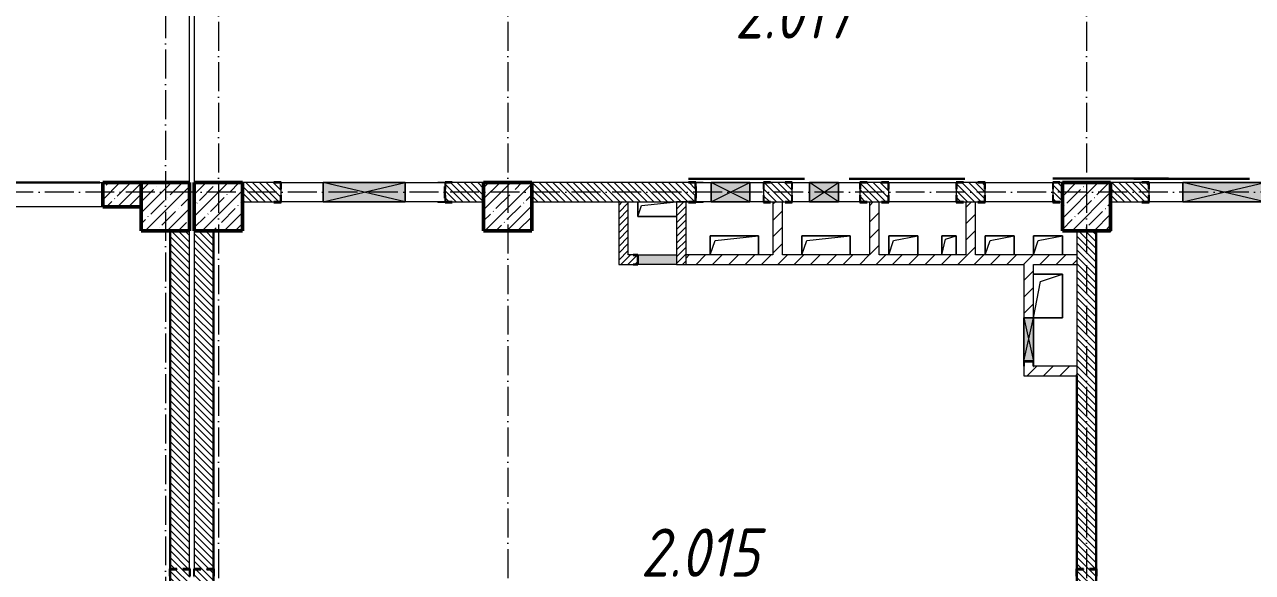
# Model space of a CAD drawing. Header units: millimetres. Extents: x -213536 to 1564669, y -45299 to 942238.
# Drawn here: x 587773 to 600504, y 630688 to 636361 of the extents above; entities that cross this region are included whole.
import ezdxf

# ---------------------------------------------------------------- set-up
doc = ezdxf.new("R2010")
doc.units = ezdxf.units.MM
doc.linetypes.add('50_200_ШТРИХ_1Т_ш5_п1_п1_', pattern=[700, 500, -100, 0, -100])
for name, color, linetype, lineweight in [('2.4) ПГП вычит ЖБбалки 0.4 м -', 24, 'Continuous', 30), ('3.1) ЖБ окна 1.2 м', 102, 'Continuous', 30), ('5) Швы', 2, 'Continuous', 30), ('A-DETL-GENF-OTLN', 7, 'Continuous', 9), ('A-FLOR-____-OTLN', 7, 'Continuous', 9), ('A-GENM-____-MCUT', 7, 'Continuous', 25), ('A-GENM-____-OTLN', 7, 'Continuous', 9), ('A-GENM-____-OTLN-1', 7, 'Continuous', 25), ('A-GLAZ-____-OTLN', 7, 'Continuous', 9), ('A-WALL-____-MCUT', 7, 'Continuous', 13), ('A-WALL-____-MCUT-2', 7, 'Continuous', 50), ('A-WALL-____-OTLN', 7, 'Continuous', 9), ('A-WALL-____-PATT-1', 7, 'Continuous', 9), ('A-WALL-FNSH-MCUT-1', 7, 'Continuous', 9), ('I-WALL-____-OTLN', 7, 'Continuous', 9), ('S-COLS-____-MCUT', 7, 'Continuous', 50), ('S-COLS-____-OTLN', 7, 'Continuous', 9), ('S-GRID-____-OTLN-1', 7, '50_200_ШТРИХ_1Т_ш5_п1_п1_', 9), ('Марки помещений', 7, 'Continuous', 9)]:
    doc.layers.add(name, color=color, linetype=linetype, lineweight=lineweight)
doc.styles.add('ISOCPEUR_I_2', font='isocpeui.ttf', dxfattribs={"width": 0.85, "height": 2.3})
pattern_1 = [(135, (544282.637, 571544.04), (-35.35534, -35.35534), [])]
pattern_2 = [(45, (544282.64, 571544.04), (-84.85281, 84.85281), [])]
pattern_3 = [(45, (544282.637, 571544.04), (-35.35534, 35.35534), [])]

# ---------------------------------------------------------------- blocks, each defined once
blk = doc.blocks.new('BSC_Колонна _Прямоугольная - 500х500-V16-АР1_План отверстий 2 этажа в осях 1-64_Ю-ЯЯ')
at = {"layer": 'S-COLS-____-OTLN'}
h = blk.add_hatch(dxfattribs=at)
h.set_pattern_fill('FP_25', color=256, style=0, pattern_type=2)
h.set_pattern_definition([(45, (-44950, -62931.04), (-114.04925, 114.04925), []), (45, (-44835.95, -62931.04), (-114.04925, 114.04925), [201.613, -40.323, 3.353, -36.97])])
h.paths.add_polyline_path([(-250, -250), (250, -250), (250, 250), (-250, 250)], flags=0)
at = {"layer": 'S-COLS-____-MCUT'}
for p, q in [((250, 250), (-250, 250)), ((-250, 250), (-250, -250)), ((250, -250), (250, 250)), ((-250, -250), (250, -250))]:
    blk.add_line(p, q, dxfattribs=at)
blk = doc.blocks.new('BSC_Колонна _Прямоугольная - 500х500-V18-АР1_План отверстий 2 этажа в осях 1-64_Ю-ЯЯ')
at = {"layer": 'S-COLS-____-OTLN'}
h = blk.add_hatch(dxfattribs=at)
h.set_pattern_fill('FP_27', color=256, style=0, pattern_type=2)
h.set_pattern_definition([(45, (-54500, -62931.04), (-114.04925, 114.04925), []), (45, (-54385.95, -62931.04), (-114.04925, 114.04925), [201.613, -40.323, 3.353, -36.97])])
h.paths.add_polyline_path([(-250, -250), (250, -250), (250, 250), (-250, 250)], flags=0)
at = {"layer": 'S-COLS-____-MCUT'}
for p, q in [((250, 250), (-250, 250)), ((-250, 250), (-250, -250)), ((250, -250), (250, 250)), ((-250, -250), (250, -250))]:
    blk.add_line(p, q, dxfattribs=at)
blk = doc.blocks.new('BSC_Колонна _Прямоугольная - 500х500-V46-АР1_План отверстий 2 этажа в осях 1-64_Ю-ЯЯ')
at = {"layer": 'S-COLS-____-OTLN'}
h = blk.add_hatch(dxfattribs=at)
h.set_pattern_fill('FP_56', color=256, style=0, pattern_type=2)
h.set_pattern_definition([(45, (-48500, -62931.04), (-114.04925, 114.04925), []), (45, (-48385.95, -62931.04), (-114.04925, 114.04925), [201.613, -40.323, 3.353, -36.97])])
h.paths.add_polyline_path([(-250, -250), (250, -250), (250, 250), (-250, 250)], flags=0)
at = {"layer": 'S-COLS-____-MCUT'}
for p, q in [((250, 250), (-250, 250)), ((-250, 250), (-250, -250)), ((250, -250), (250, 250)), ((-250, -250), (250, -250))]:
    blk.add_line(p, q, dxfattribs=at)
blk = doc.blocks.new('BSC_Колонна _Прямоугольная - 500х500-V72-АР1_План отверстий 2 этажа в осях 1-64_Ю-ЯЯ')
at = {"layer": 'S-COLS-____-OTLN'}
h = blk.add_hatch(dxfattribs=at)
h.set_pattern_fill('FP_84', color=256, style=0, pattern_type=2)
h.set_pattern_definition([(45, (-45500, -62931.04), (-114.04925, 114.04925), []), (45, (-45385.95, -62931.04), (-114.04925, 114.04925), [201.613, -40.323, 3.353, -36.97])])
h.paths.add_polyline_path([(-250, -250), (250, -250), (250, 250), (-250, 250)], flags=0)
at = {"layer": 'S-COLS-____-MCUT'}
for p, q in [((250, 250), (-250, 250)), ((-250, 250), (-250, -250)), ((250, -250), (250, 250)), ((-250, -250), (250, -250))]:
    blk.add_line(p, q, dxfattribs=at)
blk = doc.blocks.new('154_Стойка_СКБ_Уголок - СМ-2180_200-28268025-АР1_План отверстий 2 этажа в осях 1-64_Ю-ЯЯ')
at = {"layer": 'A-GENM-____-MCUT'}
for p, q in [((125, 156), (125, 81)), ((200, 156), (125, 156)), ((131, 81), (131, 150)), ((131, 150), (200, 150)), ((200, 150), (200, 156)), ((125, 81), (131, 81)), ((131, 19), (125, 19)), ((125, 19), (125, -56)), ((131, -50), (131, 19)), ((125, -56), (200, -56)), ((200, -50), (131, -50)), ((200, -56), (200, -50))]:
    blk.add_line(p, q, dxfattribs=at)
blk = doc.blocks.new('Стойка_Влож_Полоса боковая - Полоса-28213942-АР1_План отверстий 2 этажа в осях 1-64_Ю-ЯЯ')
at = {"layer": 'A-GENM-____-OTLN'}
for p, q in [((-5, 60), (0, 60)), ((-5, -60), (-5, 60)), ((0, -60), (-5, -60))]:
    blk.add_line(p, q, dxfattribs=at)
blk = doc.blocks.new('Стойка_Влож_Уголок_Опорный - Уголок-28213941-АР1_План отверстий 2 этажа в осях 1-64_Ю-ЯЯ')
at = {"layer": 'A-GENM-____-OTLN'}
for p, q in [((-212, -6), (-212, 0)), ((0, 0), (0, -6)), ((-212, -75), (-212, -6)), ((-212, -6), (-206, -6)), ((-212, -75), (-206, -75)), ((-6, -6), (0, -6)), ((-6, -75), (0, -75)), ((0, -6), (0, -75))]:
    blk.add_line(p, q, dxfattribs=at)
blk = doc.blocks.new('Фахверк_СКБ_Уголок - 200_3960_зеркало-28268689-АР1_План отверстий 2 этажа в осях 1-64_Ю-ЯЯ')
at = {"layer": 'A-GENM-____-MCUT'}
for p, q in [((200, 156), (125, 156)), ((125, 156), (125, 81)), ((131, 81), (131, 150)), ((131, 150), (200, 150)), ((200, 150), (200, 156)), ((125, 81), (131, 81)), ((131, 19), (125, 19)), ((125, 19), (125, -56)), ((131, -50), (131, 19)), ((125, -56), (200, -56)), ((200, -50), (131, -50)), ((200, -56), (200, -50))]:
    blk.add_line(p, q, dxfattribs=at)
blk = doc.blocks.new('Фахверк_СКБ_Уголок - 200_3960-28268576-АР1_План отверстий 2 этажа в осях 1-64_Ю-ЯЯ')
at = {"layer": 'A-GENM-____-MCUT'}
for p, q in [((200, 156), (125, 156)), ((125, 156), (125, 81)), ((131, 81), (131, 150)), ((131, 150), (200, 150)), ((200, 150), (200, 156)), ((125, 81), (131, 81)), ((131, 19), (125, 19)), ((125, 19), (125, -56)), ((131, -50), (131, 19)), ((125, -56), (200, -56)), ((200, -50), (131, -50)), ((200, -56), (200, -50))]:
    blk.add_line(p, q, dxfattribs=at)
blk = doc.blocks.new('154_Стойка_СКБ_Уголок - СМ-2480_200-28346303-АР1_План отверстий 2 этажа в осях 1-64_Ю-ЯЯ')
at = {"layer": 'A-GENM-____-MCUT'}
for p, q in [((125, 156), (125, 81)), ((200, 156), (125, 156)), ((131, 81), (131, 150)), ((131, 150), (200, 150)), ((200, 150), (200, 156)), ((125, 81), (131, 81)), ((131, 19), (125, 19)), ((125, 19), (125, -56)), ((131, -50), (131, 19)), ((125, -56), (200, -56)), ((200, -50), (131, -50)), ((200, -56), (200, -50))]:
    blk.add_line(p, q, dxfattribs=at)
blk = doc.blocks.new('Стойка_Влож_Полоса боковая - Полоса-V150-АР1_План отверстий 2 этажа в осях 1-64_Ю-ЯЯ')
at = {"layer": 'A-GENM-____-OTLN'}
for p, q in [((-5, 60), (0, 60)), ((-5, -60), (-5, 60)), ((0, 31), (0, -31)), ((0, -60), (-5, -60))]:
    blk.add_line(p, q, dxfattribs=at)
blk = doc.blocks.new('Фахверк_СКБ_Уголок - 200_3550-28267367-АР1_План отверстий 2 этажа в осях 1-64_Ю-ЯЯ')
at = {"layer": 'A-GENM-____-MCUT'}
for p, q in [((200, 156), (125, 156)), ((125, 156), (125, 81)), ((131, 81), (131, 150)), ((131, 150), (200, 150)), ((200, 150), (200, 156)), ((125, 81), (131, 81)), ((131, 19), (125, 19)), ((125, 19), (125, -56)), ((131, -50), (131, 19)), ((125, -56), (200, -56)), ((200, -50), (131, -50)), ((200, -56), (200, -50))]:
    blk.add_line(p, q, dxfattribs=at)
blk = doc.blocks.new('AR_Отверстие Ниша - Лючок-32403922-АР1_План отверстий 2 этажа в осях 1-64_Ю-ЯЯ')
at = {"layer": 'A-GLAZ-____-OTLN'}
blk.add_hatch(color=256, dxfattribs=at).paths.add_polyline_path([(-200, 50), (-200, -50), (200, -50), (200, 50)], flags=0)
for p, q in [((-200, 50), (200, 50)), ((-200, -50), (-200, 50)), ((200, -50), (-200, -50))]:
    blk.add_line(p, q, dxfattribs=at)
blk = doc.blocks.new('154_Фахверк_СКБ_Швеллер - Тип_100_3960-28331862-АР1_План отверстий 2 этажа в осях 1-64_Ю-ЯЯ')
at = {"layer": 'A-GENM-____-MCUT'}
for p, q in [((175, 50), (125, 50)), ((125, 50), (125, -50)), ((128, 47), (175, 47)), ((128, -47), (128, 47)), ((175, 47), (175, 50)), ((125, -50), (175, -50)), ((175, -47), (128, -47)), ((175, -50), (175, -47))]:
    blk.add_line(p, q, dxfattribs=at)
blk = doc.blocks.new('AR_Отверстие прямоугольное _в плите_ - AR_Отверстие прямоугольное _в плите_-V152-АР1_План отверстий 2 этажа в осях 1-64_Ю-ЯЯ')
at = {"layer": 'A-GENM-____-OTLN'}
for p, q in [((250, 100), (-250, 100)), ((-250, 100), (-250, -100)), ((-250, -100), (-200, 50)), ((-200, 50), (250, 100)), ((250, -100), (250, 100))]:
    blk.add_line(p, q, dxfattribs=at)
blk = doc.blocks.new('AR_Отверстие прямоугольное _в плите_ - AR_Отверстие прямоугольное _в плите_-30423629-АР1_План отверстий 2 этажа в осях 1-64_Ю-ЯЯ')
at = {"layer": 'A-GENM-____-OTLN'}
for p, q in [((150, 100), (-150, 100)), ((-150, 100), (-150, -100)), ((-150, -100), (-100, 50)), ((-100, 50), (150, 100)), ((150, -100), (150, 100))]:
    blk.add_line(p, q, dxfattribs=at)
blk = doc.blocks.new('AR_Отверстие прямоугольное _в плите_ - AR_Отверстие прямоугольное _в плите_-30423631-АР1_План отверстий 2 этажа в осях 1-64_Ю-ЯЯ')
at = {"layer": 'A-GENM-____-OTLN'}
for p, q in [((75, 100), (-75, 100)), ((-75, 100), (-75, -100)), ((-75, -100), (-37, 63)), ((-37, 63), (75, 100)), ((75, -100), (75, 100))]:
    blk.add_line(p, q, dxfattribs=at)
blk = doc.blocks.new('AR_Отверстие прямоугольное _в плите_ - AR_Отверстие прямоугольное _в плите_-V154-АР1_План отверстий 2 этажа в осях 1-64_Ю-ЯЯ')
at = {"layer": 'A-GENM-____-OTLN'}
for p, q in [((-200, 75), (-200, -75)), ((-200, -75), (-163, 37)), ((-163, 37), (200, 75)), ((-200, -75), (200, -75))]:
    blk.add_line(p, q, dxfattribs=at)
blk = doc.blocks.new('AR_Отверстие прямоугольное _в плите_ - AR_Отверстие прямоугольное _в плите_-30552603-АР1_План отверстий 2 этажа в осях 1-64_Ю-ЯЯ')
at = {"layer": 'A-GENM-____-OTLN'}
for p, q in [((150, 225), (-150, 225)), ((-150, -225), (-75, 150)), ((-75, 150), (150, 225)), ((150, -225), (150, 225)), ((-150, -225), (150, -225))]:
    blk.add_line(p, q, dxfattribs=at)
blk = doc.blocks.new('AR_Отверстие прямоугольное _в стене_ - AR_Отверстие прямоугольное _в стене__ЭОМ-36405773-АР1_План отверстий 2 этажа в осях 1-64_Ю-ЯЯ')
at = {"layer": 'A-GLAZ-____-OTLN'}
blk.add_hatch(color=256, dxfattribs=at).paths.add_polyline_path([(200, 100), (-200, 100), (-200, -100), (200, -100)], flags=0)
at = {"layer": 'A-DETL-GENF-OTLN'}
for p, q in [((-200, -100), (-200, 100)), ((-200, 100), (200, 100)), ((200, 100), (-200, -100)), ((-200, 100), (200, -100)), ((200, 100), (-200, 100)), ((-200, 100), (-200, -100)), ((200, 100), (200, -100)), ((200, -100), (200, 100)), ((200, -100), (-200, -100)), ((-200, -100), (200, -100))]:
    blk.add_line(p, q, dxfattribs=at)
blk = doc.blocks.new('AR_Отверстие прямоугольное _в стене__БезПР - AR_Отверстие прямоугольное _в стене__БезПР-36392850-АР1_План отверстий 2 этажа в осях 1-64_Ю-ЯЯ')
at = {"layer": 'A-GLAZ-____-OTLN'}
blk.add_hatch(color=256, dxfattribs=at).paths.add_polyline_path([(150, 100), (-150, 100), (-150, -100), (150, -100)], flags=0)
at = {"layer": 'A-DETL-GENF-OTLN'}
for p, q in [((-150, -100), (-150, 100)), ((-150, 100), (150, 100)), ((150, 100), (-150, -100)), ((-150, 100), (150, -100)), ((150, 100), (-150, 100)), ((-150, 100), (-150, -100)), ((150, 100), (150, -100)), ((150, -100), (150, 100)), ((150, -100), (-150, -100)), ((-150, -100), (150, -100))]:
    blk.add_line(p, q, dxfattribs=at)
blk = doc.blocks.new('AR_Отверстие прямоугольное _в стене_ - AR_Отверстие прямоугольное _в стене__ОВ-36816157-АР1_План отверстий 2 этажа в осях 1-64_Ю-ЯЯ')
at = {"layer": 'A-GLAZ-____-OTLN'}
blk.add_hatch(color=256, dxfattribs=at).paths.add_polyline_path([(-425, 100), (-425, -100), (425, -100), (425, 100)], flags=0)
at = {"layer": 'A-DETL-GENF-OTLN'}
for p, q in [((-425, -100), (-425, 100)), ((-425, 100), (425, 100)), ((425, 100), (-425, -100)), ((-425, 100), (425, -100)), ((425, 100), (-425, 100)), ((-425, 100), (-425, -100)), ((425, 100), (425, -100)), ((425, -100), (425, 100)), ((425, -100), (-425, -100)), ((-425, -100), (425, -100))]:
    blk.add_line(p, q, dxfattribs=at)
blk = doc.blocks.new('AR_Отверстие прямоугольное _в стене_ - AR_Отверстие прямоугольное _в стене__ОВ-36815583-АР1_План отверстий 2 этажа в осях 1-64_Ю-ЯЯ')
at = {"layer": 'A-GLAZ-____-OTLN'}
blk.add_hatch(color=256, dxfattribs=at).paths.add_polyline_path([(-225, 50), (-225, -50), (225, -50), (225, 50)], flags=0)
at = {"layer": 'A-DETL-GENF-OTLN'}
for p, q in [((-225, 50), (225, 50)), ((225, 50), (-225, -50)), ((-225, 50), (225, -50)), ((225, 50), (-225, 50)), ((225, 50), (225, -50)), ((225, -50), (225, 50)), ((225, -50), (-225, -50)), ((-225, -50), (225, -50))]:
    blk.add_line(p, q, dxfattribs=at)
blk = doc.blocks.new('154_Фахверк_СКБ_Швеллер - Тип_100_3960_зеркало-36793856-АР1_План отверстий 2 этажа в осях 1-64_Ю-ЯЯ')
at = {"layer": 'A-GENM-____-MCUT'}
for p, q in [((175, 50), (125, 50)), ((125, 50), (125, -50)), ((128, 47), (175, 47)), ((128, -47), (128, 47)), ((175, 47), (175, 50)), ((125, -50), (175, -50)), ((175, -47), (128, -47)), ((175, -50), (175, -47))]:
    blk.add_line(p, q, dxfattribs=at)
blk = doc.blocks.new('2этаж')
at = {"layer": 'S-GRID-____-OTLN-1', "color": 251, "ltscale": 0.6, "true_color": 0x636466}
for p, q in [((29908.3, 549908.8), (29908.3, 512083.3)), ((32908.3, 549908.8), (32908.3, 511907.5)), ((38908.3, 549908.8), (38908.3, 511907.5)), ((29358.3, 549620.5), (29358.3, 511907.5)), ((88482.7, 522097), (-20260.4, 522097))]:
    blk.add_line(p, q, dxfattribs=at)

msp = doc.modelspace()

# ---------------------------------------------------------------- hatches: boundary and pattern name
at = {"layer": 'A-WALL-____-PATT-1'}
h = msp.add_hatch(dxfattribs=at)
h.set_pattern_fill('FP_13', color=256, style=0, pattern_type=2)
h.set_pattern_definition([(45, (544282.64, 571544.04), (-114.04925, 114.04925), []), (45, (544396.69, 571544.04), (-114.04925, 114.04925), [201.612, -40.322, 3.353, -36.97])])
h.paths.add_polyline_path([(588982.6, 634475.1), (588982.6, 634725.1), (588582.6, 634725.1), (588582.6, 634475.1)], flags=0)
h.paths.add_polyline_path([(586782.6, 634475.1), (586782.6, 634725.1), (583482.6, 634725.1), (583482.6, 634475.1), (586687.5, 634475.1)], flags=0)
h = msp.add_hatch(dxfattribs=at)
h.set_pattern_fill('FP_6', color=256, style=0, pattern_type=2)
h.set_pattern_definition(pattern_1)
h.paths.add_polyline_path([(592138.6, 634525.1), (592532.6, 634525.1), (592532.6, 634725.1), (592138.6, 634725.1), (592138.6, 634656.1), (592132.6, 634656.1), (592132.6, 634594.1), (592138.6, 634594.1), (592138.6, 634565.1)], flags=0)
h.paths.add_polyline_path([(590032.6, 634525.1), (590426.6, 634525.1), (590426.6, 634594.1), (590432.6, 634594.1), (590432.6, 634656.1), (590426.6, 634656.1), (590426.6, 634725.1), (590032.6, 634725.1)], flags=0)
h = msp.add_hatch(dxfattribs=at)
h.set_pattern_fill('FP_6', color=256, style=0, pattern_type=2)
h.set_pattern_definition(pattern_1)
h.paths.add_polyline_path([(598507.6, 634525.1), (598532.6, 634525.1), (598532.6, 634725.1), (598438.6, 634725.1), (598438.6, 634656.1), (598432.6, 634656.1), (598432.6, 634594.1), (598438.6, 634594.1), (598438.6, 634525.1)], flags=0)
h.paths.add_polyline_path([(596438.6, 634525.1), (596726.6, 634525.1), (596726.6, 634594.1), (596732.6, 634594.1), (596732.6, 634656.1), (596726.6, 634656.1), (596726.6, 634725.1), (596438.6, 634725.1), (596438.6, 634656.1), (596432.6, 634656.1), (596432.6, 634594.1), (596438.6, 634594.1)], flags=0)
h.paths.add_polyline_path([(597438.6, 634525.1), (597726.6, 634525.1), (597726.6, 634594.1), (597732.6, 634594.1), (597732.6, 634656.1), (597726.6, 634656.1), (597726.6, 634725.1), (597438.6, 634725.1), (597438.6, 634656.1), (597432.6, 634656.1), (597432.6, 634594.1), (597438.6, 634594.1), (597438.6, 634529.1)], flags=0)
h.paths.add_polyline_path([(595507.6, 634525.1), (595726.6, 634525.1), (595726.6, 634594.1), (595732.6, 634594.1), (595732.6, 634656.1), (595726.6, 634656.1), (595726.6, 634725.1), (595438.6, 634725.1), (595438.6, 634656.1), (595432.6, 634656.1), (595432.6, 634594.1), (595438.6, 634594.1), (595438.6, 634525.1)], flags=0)
h.paths.add_polyline_path([(594657.6, 634525.1), (594726.6, 634525.1), (594726.6, 634594.1), (594732.6, 634594.1), (594732.6, 634656.1), (594726.6, 634656.1), (594726.6, 634725.1), (593032.6, 634725.1), (593032.6, 634525.1), (594641.2, 634525.1)], flags=0)
h = msp.add_hatch(dxfattribs=at)
h.set_pattern_fill('FP_6', color=256, style=0, pattern_type=2)
h.set_pattern_definition(pattern_1)
h.paths.add_polyline_path([(601138.6, 634525.1), (601532.6, 634525.1), (601532.6, 634725.1), (601138.6, 634725.1), (601138.6, 634656.1), (601132.6, 634656.1), (601132.6, 634594.1), (601138.6, 634594.1), (601138.6, 634565.1)], flags=0)
h.paths.add_polyline_path([(599032.6, 634525.1), (599426.6, 634525.1), (599426.6, 634594.1), (599432.6, 634594.1), (599432.6, 634656.1), (599426.6, 634656.1), (599426.6, 634725.1), (599032.6, 634725.1)], flags=0)
h = msp.add_hatch(dxfattribs=at)
h.set_pattern_fill('FP_5', color=256, style=0, pattern_type=2)
h.set_pattern_definition(pattern_3)
h.paths.add_polyline_path([(594032.6, 633875.1), (594032.6, 634525.1), (593932.6, 634525.1), (593932.6, 633875.1)], flags=0)
h = msp.add_hatch(dxfattribs=at)
h.set_pattern_fill('FP_5', color=256, style=0, pattern_type=2)
h.set_pattern_definition(pattern_3)
h.paths.add_polyline_path([(594632.6, 633875.1), (594632.6, 634525.1), (594532.6, 634525.1), (594532.6, 633875.1)], flags=0)
h = msp.add_hatch(dxfattribs=at)
h.set_pattern_fill('FP_4', color=256, style=0, pattern_type=2)
h.set_pattern_definition(pattern_2)
h.paths.add_polyline_path([(595632.6, 633975.1), (595632.6, 634525.1), (595532.6, 634525.1), (595532.6, 633975.1)], flags=0)
h = msp.add_hatch(dxfattribs=at)
h.set_pattern_fill('FP_4', color=256, style=0, pattern_type=2)
h.set_pattern_definition(pattern_2)
h.paths.add_polyline_path([(596632.6, 633975.1), (596632.6, 634525.1), (596532.6, 634525.1), (596532.6, 633975.1)], flags=0)
h = msp.add_hatch(dxfattribs=at)
h.set_pattern_fill('FP_4', color=256, style=0, pattern_type=2)
h.set_pattern_definition(pattern_2)
h.paths.add_polyline_path([(597632.6, 633975.1), (597632.6, 634525.1), (597532.6, 634525.1), (597532.6, 633975.1)], flags=0)
h = msp.add_hatch(dxfattribs=at)
h.set_pattern_fill('FP_6', color=256, style=0, pattern_type=2)
h.set_pattern_definition(pattern_1)
h.paths.add_polyline_path([(589282.6, 627225.1), (589482.6, 627225.1), (589482.6, 630719.1), (589413.6, 630719.1), (589413.6, 630725.1), (589482.6, 630725.1), (589482.6, 634225.1), (589282.6, 634225.1), (589282.6, 630725.1), (589351.6, 630725.1), (589351.6, 630719.1), (589282.6, 630719.1), (589282.6, 628768.6)], flags=0)
h = msp.add_hatch(dxfattribs=at)
h.set_pattern_fill('FP_6', color=256, style=0, pattern_type=2)
h.set_pattern_definition(pattern_1)
h.paths.add_polyline_path([(589532.6, 627225.1), (589732.6, 627225.1), (589732.6, 630719.1), (589663.6, 630719.1), (589663.6, 630725.1), (589732.6, 630725.1), (589732.6, 634225.1), (589532.6, 634225.1), (589532.6, 630725.1), (589601.6, 630725.1), (589601.6, 630719.1), (589532.6, 630719.1), (589532.6, 628768.6)], flags=0)
h = msp.add_hatch(dxfattribs=at)
h.set_pattern_fill('FP_6', color=256, style=0, pattern_type=2)
h.set_pattern_definition(pattern_1)
h.paths.add_polyline_path([(598882.6, 627225.1), (598882.6, 630719.1), (598813.6, 630719.1), (598813.6, 630725.1), (598882.6, 630725.1), (598882.6, 634225.1), (598682.6, 634225.1), (598682.6, 630725.1), (598751.6, 630725.1), (598751.6, 630719.1), (598682.6, 630719.1), (598682.6, 627225.1)], flags=0)
h = msp.add_hatch(dxfattribs=at)
h.set_pattern_fill('FP_5', color=256, style=0, pattern_type=2)
h.set_pattern_definition(pattern_3)
h.paths.add_polyline_path([(594082.6, 633875.1), (594082.6, 633878.1), (594129.6, 633878.1), (594129.6, 633972.1), (594082.6, 633972.1), (594082.6, 633975.1), (594032.6, 633975.1), (594032.6, 633875.1)], flags=0)
h = msp.add_hatch(dxfattribs=at)
h.set_pattern_fill('FP_4', color=256, style=0, pattern_type=2)
h.set_pattern_definition(pattern_2)
h.paths.add_polyline_path([(598232.6, 633875.1), (598682.6, 633875.1), (598682.6, 633975.1), (594632.6, 633975.1), (594632.6, 633875.1), (598176.2, 633875.1)], flags=0)
h = msp.add_hatch(dxfattribs=at)
h.set_pattern_fill('FP_4', color=256, style=0, pattern_type=2)
h.set_pattern_definition(pattern_2)
h.paths.add_polyline_path([(598229.6, 632825.1), (598229.6, 632872.1), (598135.6, 632872.1), (598135.6, 632825.1), (598182.6, 632825.1)], flags=0)
h.paths.add_polyline_path([(598132.6, 633325.1), (598232.6, 633325.1), (598232.6, 633875.1), (598132.6, 633875.1), (598132.6, 633611.9)], flags=0)
h = msp.add_hatch(dxfattribs=at)
h.set_pattern_fill('FP_4', color=256, style=0, pattern_type=2)
h.set_pattern_definition(pattern_2)
h.paths.add_polyline_path([(598229.6, 632725.1), (598682.6, 632725.1), (598682.6, 632825.1), (598132.6, 632825.1), (598132.6, 632725.1), (598135.6, 632725.1)], flags=0)

# ---------------------------------------------------------------- linework, layer by layer
at = {"layer": '2.4) ПГП вычит ЖБбалки 0.4 м -'}
for points in [[(599032.6, 634525.1), (599032.6, 634225.1), (598882.6, 634225.1), (598882.6, 627225.1), (599032.6, 627225.1)], [(589282.6, 634225.1), (589282.6, 627225.1)], [(589732.6, 634225.1), (589732.6, 627225.1)], [(598682.6, 632725.1), (598682.6, 627225.1)]]:
    msp.add_lwpolyline(points, dxfattribs=at)
at = {"layer": '5) Швы', "lineweight": 30}
for points in [[(598432.6, 634768.6), (599632.6, 634768.6)], [(561920.1, 634725.1), (588552.6, 634725.1)], [(594657.6, 634762.6), (595857.6, 634762.6)], [(596322.6, 634762.6), (597522.6, 634762.6)], [(599274.5, 634762.6), (600474.5, 634762.6)]]:
    msp.add_lwpolyline(points, dxfattribs=at)
at = {"layer": 'A-FLOR-____-OTLN'}
for p, q in [((589482.6, 634725.1), (589482.6, 639075.1)), ((589532.6, 638825.1), (589532.6, 634725.1)), ((594132.6, 634375.1), (594132.6, 634525.1)), ((594532.6, 634375.1), (594132.6, 634375.1)), ((594882.6, 634175.1), (595382.6, 634175.1)), ((594882.6, 633975.1), (594882.6, 634175.1)), ((595382.6, 634175.1), (595382.6, 633975.1)), ((595832.6, 634175.1), (596332.6, 634175.1)), ((595832.6, 633975.1), (595832.6, 634175.1)), ((596332.6, 634175.1), (596332.6, 633975.1)), ((596732.6, 634175.1), (597032.6, 634175.1)), ((596732.6, 633975.1), (596732.6, 634175.1)), ((597032.6, 634175.1), (597032.6, 633975.1)), ((597282.6, 634175.1), (597432.6, 634175.1)), ((597282.6, 633975.1), (597282.6, 634175.1)), ((597432.6, 634175.1), (597432.6, 633975.1)), ((597732.6, 634175.1), (598032.6, 634175.1)), ((597732.6, 633975.1), (597732.6, 634175.1)), ((598032.6, 634175.1), (598032.6, 633975.1)), ((598232.6, 634175.1), (598532.6, 634175.1)), ((598232.6, 633975.1), (598232.6, 634175.1)), ((598532.6, 634175.1), (598532.6, 633975.1)), ((598232.6, 633775.1), (598532.6, 633775.1)), ((598532.6, 633775.1), (598532.6, 633325.1)), ((598532.6, 633325.1), (598232.6, 633325.1))]:
    msp.add_line(p, q, dxfattribs=at)
at = {"layer": 'A-WALL-____-MCUT'}
for p, q in [((590357.6, 634725.1), (590032.6, 634725.1)), ((590432.6, 634594.1), (590432.6, 634656.1)), ((592532.6, 634725.1), (592207.6, 634725.1)), ((594657.6, 634725.1), (593032.6, 634725.1)), ((594732.6, 634594.1), (594732.6, 634656.1)), ((595432.6, 634656.1), (595432.6, 634594.1)), ((595657.6, 634725.1), (595507.6, 634725.1)), ((595732.6, 634594.1), (595732.6, 634656.1)), ((596432.6, 634656.1), (596432.6, 634594.1)), ((596657.6, 634725.1), (596507.6, 634725.1)), ((596732.6, 634594.1), (596732.6, 634656.1)), ((597432.6, 634656.1), (597432.6, 634594.1)), ((597657.6, 634725.1), (597507.6, 634725.1)), ((597732.6, 634594.1), (597732.6, 634656.1)), ((598432.6, 634656.1), (598432.6, 634594.1)), ((598532.6, 634725.1), (598507.6, 634725.1)), ((599357.6, 634725.1), (599032.6, 634725.1)), ((599432.6, 634594.1), (599432.6, 634656.1)), ((590032.6, 634525.1), (590357.6, 634525.1)), ((592207.6, 634525.1), (592532.6, 634525.1)), ((593032.6, 634525.1), (594657.6, 634525.1)), ((595507.6, 634525.1), (595657.6, 634525.1)), ((596507.6, 634525.1), (596657.6, 634525.1)), ((597507.6, 634525.1), (597657.6, 634525.1)), ((598507.6, 634525.1), (598532.6, 634525.1)), ((599032.6, 634525.1), (599357.6, 634525.1)), ((589282.6, 634225.1), (589282.6, 630725.1)), ((589482.6, 630725.1), (589482.6, 634225.1)), ((589532.6, 634225.1), (589532.6, 630725.1)), ((589732.6, 630725.1), (589732.6, 634225.1)), ((598682.6, 634225.1), (598682.6, 630725.1)), ((598882.6, 630725.1), (598882.6, 634225.1))]:
    msp.add_line(p, q, dxfattribs=at)
at = {"layer": 'A-WALL-____-MCUT-2'}
for p, q in [((588982.6, 634725.1), (588582.6, 634725.1)), ((588582.6, 634725.1), (588582.6, 634475.1)), ((588582.6, 634475.1), (588982.6, 634475.1))]:
    msp.add_line(p, q, dxfattribs=at)
at = {"layer": 'A-WALL-____-OTLN'}
for p, q in [((588552.6, 634725.1), (588582.6, 634725.1)), ((588582.6, 634475.1), (586782.6, 634475.1))]:
    msp.add_line(p, q, dxfattribs=at)
at = {"layer": 'A-WALL-FNSH-MCUT-1'}
for p, q in [((593932.6, 634525.1), (593932.6, 633875.1)), ((594032.6, 633975.1), (594032.6, 634525.1)), ((594632.6, 634525.1), (594532.6, 634525.1)), ((594532.6, 634525.1), (594532.6, 633975.1)), ((594632.6, 633875.1), (594632.6, 634525.1)), ((595532.6, 634525.1), (595532.6, 633975.1)), ((595632.6, 633975.1), (595632.6, 634525.1)), ((596532.6, 634525.1), (596532.6, 633975.1)), ((596632.6, 633975.1), (596632.6, 634525.1)), ((597532.6, 634525.1), (597532.6, 633975.1)), ((597632.6, 633975.1), (597632.6, 634525.1)), ((593932.6, 633875.1), (594082.6, 633875.1)), ((594082.6, 633975.1), (594032.6, 633975.1)), ((594532.6, 633875.1), (598132.6, 633875.1)), ((595532.6, 633975.1), (594632.6, 633975.1)), ((596532.6, 633975.1), (595632.6, 633975.1)), ((597532.6, 633975.1), (596632.6, 633975.1)), ((598682.6, 633975.1), (597632.6, 633975.1)), ((598132.6, 633875.1), (598132.6, 633325.1)), ((598232.6, 633325.1), (598232.6, 633875.1)), ((598232.6, 633875.1), (598682.6, 633875.1)), ((598132.6, 632825.1), (598132.6, 632725.1)), ((598682.6, 632825.1), (598232.6, 632825.1)), ((598132.6, 632725.1), (598682.6, 632725.1))]:
    msp.add_line(p, q, dxfattribs=at)
at = {"layer": 'I-WALL-____-OTLN'}
for p, q in [((590432.6, 634725.1), (590867.6, 634725.1)), ((591717.6, 634725.1), (592132.6, 634725.1)), ((594732.6, 634725.1), (594892.6, 634725.1)), ((595292.6, 634725.1), (595432.6, 634725.1)), ((595732.6, 634725.1), (595912.6, 634725.1)), ((596212.6, 634725.1), (596432.6, 634725.1)), ((596732.6, 634725.1), (597432.6, 634725.1)), ((597732.6, 634725.1), (598432.6, 634725.1)), ((599432.6, 634725.1), (599782.6, 634725.1)), ((590867.6, 634525.1), (590432.6, 634525.1)), ((592132.6, 634525.1), (591717.6, 634525.1)), ((594892.6, 634525.1), (594732.6, 634525.1)), ((595432.6, 634525.1), (595292.6, 634525.1)), ((595912.6, 634525.1), (595732.6, 634525.1)), ((596432.6, 634525.1), (596212.6, 634525.1)), ((597432.6, 634525.1), (596732.6, 634525.1)), ((598432.6, 634525.1), (597732.6, 634525.1)), ((599782.6, 634525.1), (599432.6, 634525.1))]:
    msp.add_line(p, q, dxfattribs=at)

# ---------------------------------------------------------------- block references
at = {"layer": '3.1) ЖБ окна 1.2 м'}
msp.add_blockref('2этаж', (559874.3, 112528.1), dxfattribs=at)
at = {"layer": 'A-GENM-____-OTLN'}
for name, p, rotation in [('Стойка_Влож_Уголок_Опорный - Уголок-28213941-АР1_План отверстий 2 этажа в осях 1-64_Ю-ЯЯ', (592132.6, 634519.1), 269.9999999999995), ('Стойка_Влож_Уголок_Опорный - Уголок-28213941-АР1_План отверстий 2 этажа в осях 1-64_Ю-ЯЯ', (594732.6, 634731.1), 89.99999999999955), ('Стойка_Влож_Полоса боковая - Полоса-28213942-АР1_План отверстий 2 этажа в осях 1-64_Ю-ЯЯ', (594732.6, 634625.1), 180)]:
    msp.add_blockref(name, p, dxfattribs=dict(at, rotation=rotation))
for name, p in [('Стойка_Влож_Полоса боковая - Полоса-V150-АР1_План отверстий 2 этажа в осях 1-64_Ю-ЯЯ', (592132.6, 634625.1)), ('AR_Отверстие прямоугольное _в плите_ - AR_Отверстие прямоугольное _в плите_-V154-АР1_План отверстий 2 этажа в осях 1-64_Ю-ЯЯ', (594332.6, 634450.1)), ('AR_Отверстие прямоугольное _в плите_ - AR_Отверстие прямоугольное _в плите_-V152-АР1_План отверстий 2 этажа в осях 1-64_Ю-ЯЯ', (595132.6, 634075.1)), ('AR_Отверстие прямоугольное _в плите_ - AR_Отверстие прямоугольное _в плите_-V152-АР1_План отверстий 2 этажа в осях 1-64_Ю-ЯЯ', (596082.6, 634075.1)), ('AR_Отверстие прямоугольное _в плите_ - AR_Отверстие прямоугольное _в плите_-30423629-АР1_План отверстий 2 этажа в осях 1-64_Ю-ЯЯ', (596882.6, 634075.1)), ('AR_Отверстие прямоугольное _в плите_ - AR_Отверстие прямоугольное _в плите_-30423631-АР1_План отверстий 2 этажа в осях 1-64_Ю-ЯЯ', (597357.6, 634075.1)), ('AR_Отверстие прямоугольное _в плите_ - AR_Отверстие прямоугольное _в плите_-30423629-АР1_План отверстий 2 этажа в осях 1-64_Ю-ЯЯ', (597882.6, 634075.1)), ('AR_Отверстие прямоугольное _в плите_ - AR_Отверстие прямоугольное _в плите_-30423629-АР1_План отверстий 2 этажа в осях 1-64_Ю-ЯЯ', (598382.6, 634075.1)), ('AR_Отверстие прямоугольное _в плите_ - AR_Отверстие прямоугольное _в плите_-30552603-АР1_План отверстий 2 этажа в осях 1-64_Ю-ЯЯ', (598382.6, 633550.1))]:
    msp.add_blockref(name, p, dxfattribs=at)
at = {"layer": 'A-GENM-____-OTLN-1'}
for name, p, rotation in [('Фахверк_СКБ_Уголок - 200_3960-28268576-АР1_План отверстий 2 этажа в осях 1-64_Ю-ЯЯ', (590557.6, 634675.1), 180), ('154_Стойка_СКБ_Уголок - СМ-2180_200-28268025-АР1_План отверстий 2 этажа в осях 1-64_Ю-ЯЯ', (594857.6, 634675.1), 180), ('Фахверк_СКБ_Уголок - 200_3960-28268576-АР1_План отверстий 2 этажа в осях 1-64_Ю-ЯЯ', (595857.6, 634675.1), 180), ('Фахверк_СКБ_Уголок - 200_3960-28268576-АР1_План отверстий 2 этажа в осях 1-64_Ю-ЯЯ', (596857.6, 634675.1), 180), ('Фахверк_СКБ_Уголок - 200_3960-28268576-АР1_План отверстий 2 этажа в осях 1-64_Ю-ЯЯ', (597857.6, 634675.1), 180), ('Фахверк_СКБ_Уголок - 200_3960-28268576-АР1_План отверстий 2 этажа в осях 1-64_Ю-ЯЯ', (599557.6, 634675.1), 180), ('154_Фахверк_СКБ_Швеллер - Тип_100_3960-28331862-АР1_План отверстий 2 этажа в осях 1-64_Ю-ЯЯ', (594257.6, 633925.1), 180), ('154_Фахверк_СКБ_Швеллер - Тип_100_3960_зеркало-36793856-АР1_План отверстий 2 этажа в осях 1-64_Ю-ЯЯ', (598182.6, 633000.1), 270), ('Фахверк_СКБ_Уголок - 200_3550-28267367-АР1_План отверстий 2 этажа в осях 1-64_Ю-ЯЯ', (589332.6, 630850.1), 269.9999999999999), ('Фахверк_СКБ_Уголок - 200_3550-28267367-АР1_План отверстий 2 этажа в осях 1-64_Ю-ЯЯ', (589582.6, 630850.1), 269.9999999999999), ('Фахверк_СКБ_Уголок - 200_3550-28267367-АР1_План отверстий 2 этажа в осях 1-64_Ю-ЯЯ', (598732.6, 630850.1), 270.0000000000001)]:
    msp.add_blockref(name, p, dxfattribs=dict(at, rotation=rotation))
for name, p in [('154_Стойка_СКБ_Уголок - СМ-2480_200-28346303-АР1_План отверстий 2 этажа в осях 1-64_Ю-ЯЯ', (592007.6, 634575.1)), ('Фахверк_СКБ_Уголок - 200_3960_зеркало-28268689-АР1_План отверстий 2 этажа в осях 1-64_Ю-ЯЯ', (595307.6, 634575.1)), ('Фахверк_СКБ_Уголок - 200_3960_зеркало-28268689-АР1_План отверстий 2 этажа в осях 1-64_Ю-ЯЯ', (596307.6, 634575.1)), ('Фахверк_СКБ_Уголок - 200_3960_зеркало-28268689-АР1_План отверстий 2 этажа в осях 1-64_Ю-ЯЯ', (597307.6, 634575.1)), ('Фахверк_СКБ_Уголок - 200_3960_зеркало-28268689-АР1_План отверстий 2 этажа в осях 1-64_Ю-ЯЯ', (598307.6, 634575.1))]:
    msp.add_blockref(name, p, dxfattribs=at)
at = {"layer": 'A-GLAZ-____-OTLN'}
for name, p, rotation in [('AR_Отверстие прямоугольное _в стене_ - AR_Отверстие прямоугольное _в стене__ОВ-36816157-АР1_План отверстий 2 этажа в осях 1-64_Ю-ЯЯ', (591292.6, 634625.1), 180), ('AR_Отверстие прямоугольное _в стене_ - AR_Отверстие прямоугольное _в стене__ЭОМ-36405773-АР1_План отверстий 2 этажа в осях 1-64_Ю-ЯЯ', (595092.6, 634625.1), 180), ('AR_Отверстие прямоугольное _в стене__БезПР - AR_Отверстие прямоугольное _в стене__БезПР-36392850-АР1_План отверстий 2 этажа в осях 1-64_Ю-ЯЯ', (596062.6, 634625.1), 180), ('AR_Отверстие прямоугольное _в стене_ - AR_Отверстие прямоугольное _в стене__ОВ-36816157-АР1_План отверстий 2 этажа в осях 1-64_Ю-ЯЯ', (600207.6, 634625.1), 180), ('AR_Отверстие Ниша - Лючок-32403922-АР1_План отверстий 2 этажа в осях 1-64_Ю-ЯЯ', (594332.6, 633925.1), 180), ('AR_Отверстие прямоугольное _в стене_ - AR_Отверстие прямоугольное _в стене__ОВ-36815583-АР1_План отверстий 2 этажа в осях 1-64_Ю-ЯЯ', (598182.6, 633100.1), 90)]:
    msp.add_blockref(name, p, dxfattribs=dict(at, rotation=rotation))
at = {"layer": 'S-COLS-____-OTLN'}
for name, p in [('BSC_Колонна _Прямоугольная - 500х500-V16-АР1_План отверстий 2 этажа в осях 1-64_Ю-ЯЯ', (589232.6, 634475.1)), ('BSC_Колонна _Прямоугольная - 500х500-V72-АР1_План отверстий 2 этажа в осях 1-64_Ю-ЯЯ', (589782.6, 634475.1)), ('BSC_Колонна _Прямоугольная - 500х500-V46-АР1_План отверстий 2 этажа в осях 1-64_Ю-ЯЯ', (592782.6, 634475.1)), ('BSC_Колонна _Прямоугольная - 500х500-V18-АР1_План отверстий 2 этажа в осях 1-64_Ю-ЯЯ', (598782.6, 634475.1))]:
    msp.add_blockref(name, p, dxfattribs=at)

# ---------------------------------------------------------------- texts
at = {"layer": 'Марки помещений', "char_height": 500, "width": 737.552, "attachment_point": 1, "style": 'ISOCPEUR_I_2'}
for s, insert in [('2.017', (595136.1, 636716.8)), ('2.015', (594159.8, 631143.1))]:
    msp.add_mtext(s, dxfattribs=dict(at, insert=insert))

doc.saveas('drawing.dxf')
